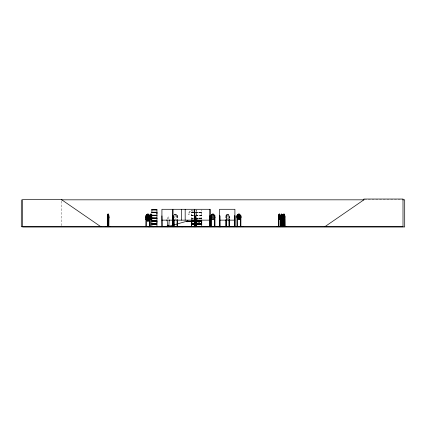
<?xml version="1.0" encoding="UTF-8"?>
<svg xmlns="http://www.w3.org/2000/svg" width="426" height="426" viewBox="0 0 426 426"><rect width="100%" height="100%" fill="white"/><g stroke="black" fill="none" stroke-linecap="round" stroke-linejoin="round"><path stroke-width="0.32" stroke-dasharray="2.13 1.6" d="M191.503 213.937L191.503 215.199L191.498 212.617L194.038 212.691M196.572 213.937C196.711 207.366 196.572 221.323 196.578 212.691M196.647 215.215L196.652 213.937M201.716 213.937L201.754 212.334L195.326 212.361M194.038 212.191L191.503 212.233L191.503 209.933M201.78 215.45L195.859 215.513M226.302 215.796L226.297 219.076M229.097 215.796L229.06 219.076M193.383 218.219L191.503 218.027M195.838 218.309L201.754 218.314L195.838 218.091L201.716 218.027M191.503 212.233L191.492 212.601M191.503 219.598L191.498 215.183L194.038 215.183M196.578 209.784L196.62 212.334L196.652 209.933M227.085 214.193L226.515 217.175L227.276 218.197L228.038 218.197L228.783 217.175L228.219 214.193L227.085 214.193L225.972 215.886L226.371 215.886L226.371 219.076M201.764 218.187L195.827 218.219M201.764 212.521L195.326 212.515M198.788 218.469L199.576 218.469M227.09 219.31L225.913 217.59L225.913 215.87L227.09 214.145M228.24 219.31L229.417 217.59L228.261 219.31L227.069 219.31M174.894 214.145L173.606 215.87L174.91 214.145L176.22 214.145L177.514 215.87L177.498 217.59L176.21 219.31L174.894 219.31L173.606 217.59M198.596 223.038L199.89 222.021M191.482 218.213L193.377 218.325M198.154 222.66L199.847 221.999M227.069 214.145L228.261 214.145L229.417 215.87L229.023 215.886L229.135 219.076M364.555 199.826L402.069 199.826M195.305 212.191L201.722 212.191L201.722 209.784M191.466 212.361L194.038 212.361M191.466 212.515L194.038 212.515M195.305 212.691L201.722 212.691L201.77 215.386M195.422 213.916L195.992 213.916M176.199 214.193L174.916 214.193L174.293 217.175L175.145 218.197L175.991 218.197L176.833 217.175L176.833 215.886L176.199 214.193L177.472 215.886L177.056 215.886M195.832 215.183L201.722 215.183M191.466 215.359L193.372 215.359M195.859 215.359L201.764 215.354M191.466 215.513L194.038 215.513M191.498 215.689L193.383 215.689M195.832 215.689L201.722 215.689L201.716 220.727M225.913 215.87L225.982 219.076M229.374 219.076L229.417 215.87M191.503 218.469L193.383 218.469M195.822 218.469L201.716 218.469M191.705 219.262L193.526 219.305M195.949 219.305L198.378 219.305M191.705 219.347L192.099 219.262M229.396 215.87L229.449 219.076M226.057 215.886L226.057 219.076M198.378 222.926L198.378 223.293M196.652 219.598L196.62 215.54L196.572 220.727M177.402 215.886L177.45 219.076M177.088 215.742L177.056 219.076M61.781 201.136L61.781 226.084M193.713 210.955A3.419 3.419 0 0 0 188.585 213.916L188.015 213.916L188.835 214.709L189.666 213.916L189.091 213.916A2.854 2.854 0 0 1 193.377 211.445M167.008 219.257A1.358 1.358 0 0 1 167.503 218.756L167.503 217.292A0.676 0.676 0 0 1 168.185 216.616A0.676 0.676 0 0 1 168.861 217.292L168.861 218.756A1.358 1.358 0 0 1 169.362 219.257M227.457 214.416L227.09 216.642L227.835 217.308L228.224 215.886L227.835 214.416L227.457 214.416M175.347 214.416L174.937 216.642L175.773 217.308L176.204 215.886L175.773 214.416L175.336 214.416"/><path stroke-width="0.64" d="M156.938 222.478L156.938 221.227L151.864 221.227M156.938 213.937L156.938 212.691L151.864 212.691M201.716 222.478L201.716 221.227L191.498 221.227M171.002 226.536L178.127 226.536M207.915 226.536L214.512 226.456M107.624 215.796L107.586 226.738M108.784 215.796L108.699 226.738L108.657 226.344M278.679 226.738L278.62 215.753M280.111 215.796L280.106 226.738M280.91 215.732L280.904 226.738L280.936 215.753M282.385 226.738L282.395 215.753M283.189 226.738L283.104 215.875M284.6 226.738L284.611 215.753M146.331 215.822L146.251 226.738M149.574 215.865L149.59 226.738M214.619 215.822L214.512 226.738M237.325 215.822L236.931 215.886L236.978 226.738M108.103 214.416C107.411 218.65 109.232 217.244 108.06 214.416M168.217 225.343L168.297 225.583M151.816 218.149L156.949 218.197M151.853 226.637L151.853 219.076M196.599 226.696L196.652 224.225M107.948 214.193L107.714 217.175L108.028 218.197L108.342 218.197L108.651 215.886L108.422 214.193L107.906 214.193M105.446 226.536L110.707 226.536M281.346 214.193L281.048 217.175L281.448 218.197L281.842 218.197L282.236 217.175L282.236 215.886L281.937 214.193L281.346 214.193L280.734 217.59L281.373 219.31L281.991 219.31L282.571 217.574L281.948 214.145L281.336 214.145L280.75 215.886L280.846 226.707M284.153 214.193L284.446 217.175L284.057 218.197L283.657 218.197L283.258 215.886L283.556 214.193L284.19 214.193M150.884 214.416L150.628 216.642L151.155 217.308L151.427 215.886L151.155 214.416L150.852 214.416M278.806 226.738L278.732 215.886L279.041 214.193L279.685 214.193M282.566 226.733L282.555 215.87L281.937 214.193M284.584 215.732L284.909 215.886L284.877 226.738L284.744 218.437M276.708 226.536L286.698 226.536M280.255 226.733L280.233 226.344M280.34 226.707L280.42 226.344L280.095 226.344M161.907 226.685L161.933 209.288L172.791 209.288L172.754 226.717M148.062 226.707L156.949 226.632L156.944 224.225L151.864 224.225M107.474 226.344L107.453 226.738L107.421 215.87L107.943 214.145M108.385 219.31L108.907 217.59L108.428 219.31L107.9 219.31M193.356 226.707L196.274 226.738M220.998 226.707L218.091 226.712M221.003 226.536L218.107 226.685L221.025 226.738M238.256 215.886L238.688 214.416L239.135 214.416L239.588 216.642L239.135 217.308L238.688 217.308L238.256 216.642M284.861 226.707L284.808 215.87L284.201 214.145L283.546 214.145L282.944 215.87L282.986 217.59L283.546 219.31L284.201 219.31C285.058 217.697 284.957 215.812 284.163 214.145M283.588 214.145L282.965 215.886L283.301 215.886M281.937 219.268L282.592 217.59M284.163 219.31L284.786 217.574M224.891 226.536L230.541 226.536M279.067 214.145L278.434 215.886L278.412 217.59L279.03 219.31L279.696 219.31L280.249 217.574M279.653 219.31L280.292 217.574M147.252 214.193L146.581 215.886L146.581 217.175L147.476 218.197L148.37 218.197L149.249 217.175L149.249 215.886L148.589 214.193L147.252 214.193L145.916 215.886L145.884 226.738M172.903 226.707L172.929 226.344M212.26 214.193L211.589 215.886L211.589 217.175L212.483 218.197L213.378 218.197L214.257 217.175L214.257 215.886L213.596 214.193L212.26 214.193L210.923 215.886L210.934 226.738M238.251 214.193L237.58 215.886L237.58 217.175L238.475 218.197L239.364 218.197L240.248 217.175L240.248 215.886L239.582 214.193L238.246 214.193L236.915 215.886L236.867 217.59L238.23 219.31L239.604 219.31L240.967 217.59L240.967 215.87L239.604 214.145L238.225 214.145L236.867 215.87M214.582 215.865L214.922 215.886M240.605 215.844L240.919 215.886L240.876 226.738M236.851 226.685L236.893 226.344M150.612 219.31L149.787 217.574L149.76 215.87L150.612 214.145M149.819 215.886L150.623 214.193L150.224 217.175L150.761 218.197L151.294 218.197L151.821 217.175L151.821 215.886L151.427 214.193L150.586 214.193M150.575 219.31L151.438 219.31L151.96 218.139M151.438 219.31L151.981 218.165M148.589 219.268L149.925 217.574M149.925 219.299L148.589 220.993L147.252 220.993L145.916 219.299M149.968 219.315L148.61 221.035L147.231 221.035L145.873 219.315L145.873 215.87L147.231 214.145L148.61 214.145L149.968 215.87M213.596 219.268L214.928 217.574M214.976 217.59L213.618 219.31L212.239 219.31L210.875 217.59L210.875 215.87L212.239 214.145L213.618 214.145L214.976 215.87L214.965 226.738M239.582 219.268L240.919 217.574M167.322 226.419L167.168 225.855L167.413 226.733L187.855 220.95M168.696 226.733L168.936 226.738M169.09 226.733L169.202 225.855L169.042 226.419M196.178 220.593L196.86 219.992M324.793 226.738L363.9 199.826L363.9 199.033L403.001 199.033L403.001 226.738L21.3 226.738L21.3 199.826M167.056 226.733L169.218 226.643M210.833 226.712L210.891 226.344M211.344 226.738L211.333 215.833L210.934 215.886M237.293 215.881L237.341 226.738M150.037 215.886L149.526 215.886M61.28 199.826L364.102 199.826M402.703 199.826L404.7 199.826L404.7 226.967L22.674 226.967L22.674 199.315L61.781 199.315L61.781 199.826L100.882 226.738M151.864 209.683L156.949 209.683M151.864 209.784L156.949 209.773L156.938 212.191L151.864 212.191L151.864 209.784M151.869 209.933L156.938 209.933M151.832 212.361L156.981 212.361M151.832 212.515L156.981 212.515M107.9 214.145L108.428 214.145M150.575 214.145L151.438 214.145L151.981 215.295M279.03 214.145L279.696 214.145L280.292 215.886L280.308 226.738M279.477 214.416L279.238 214.416C278.37 217.995 280.319 217.99 279.44 214.416M283.993 214.416L283.753 214.416C282.901 217.995 284.813 217.984 283.95 214.416M151.864 215.183L156.944 215.183L156.944 212.691M151.832 215.359L156.981 215.359M151.832 215.513L156.981 215.513M151.864 215.689L156.944 215.689L156.944 218.091L151.869 218.027M150.016 215.732L150.011 226.712M278.577 215.732L278.572 226.707M282.358 215.732L282.694 215.886L282.667 226.738M107.421 215.87L107.943 219.31M146.256 215.865L145.926 215.886M149.76 215.87L149.835 226.738M280.313 215.87L278.412 215.87L278.79 215.886M280.734 215.87L281.085 215.886M107.608 215.886L107.309 215.886L107.309 226.738M108.715 215.886L108.907 217.59M161.933 215.886L162.141 226.738M172.791 215.886L172.589 226.738M172.967 215.886L173.334 215.886L173.377 226.738M194.682 215.886L194.315 215.886L194.272 226.738M194.81 215.886L195.167 215.886L195.199 226.738M209.88 215.886L210.263 215.886L210.263 226.738M219.555 215.886L219.917 215.886L219.944 226.738M280.074 215.886L280.42 215.886L280.436 226.738M149.76 217.59L150.623 219.268M278.412 217.59L279.067 219.31M280.734 217.59L281.384 219.268M283.002 217.574L283.588 219.31M151.864 218.091L156.949 218.096M151.864 218.314L156.949 218.325L156.938 220.727L151.864 220.727M151.869 218.469L156.938 218.469M161.933 220.146L172.791 220.146M172.967 220.146L194.682 220.146M194.81 220.146L210.162 220.146M219.555 220.146L234.912 220.146M191.498 220.727L201.722 220.727M151.832 220.902L156.981 220.902M191.466 220.902L194.038 220.902M194.703 220.902L201.759 220.902M151.832 221.057L156.981 221.057M191.466 221.057L194.038 221.057M194.703 221.057L201.759 221.057M187.855 221.195L191.247 221.195M187.855 221.424L191.247 221.424M191.599 221.536L192.051 221.536M191.599 221.653L192.051 221.653M191.705 222.883L191.988 222.883M191.705 222.968L192.099 222.968M195.949 222.926L197.163 222.926M192.099 223.251L191.705 223.293L192.099 223.336M195.949 223.293L197.163 223.293M151.864 223.725L156.944 223.725L156.944 221.227M191.498 223.725L201.722 223.725L201.722 221.227M151.832 223.895L156.981 223.895M191.466 223.895L194.038 223.895M194.703 223.895L201.759 223.895M151.832 224.049L156.981 224.049M191.466 224.049L194.038 224.049M194.703 224.049L201.759 224.049M191.498 224.225L201.722 224.225L201.722 226.632L189.794 226.696L201.716 226.563M107.277 226.344L107.608 226.344M108.55 226.344L108.87 226.738M145.884 226.344L146.336 226.344L146.336 226.738M150.048 226.344L149.505 226.344L149.505 226.738M278.466 226.344L278.822 226.344M280.766 226.344L281.117 226.344M282.374 226.344L282.731 226.344M283.333 226.344L282.976 226.344L282.992 226.738M284.584 226.344L284.941 226.344M146.336 226.456L153.781 226.738M184.048 226.515L185.72 226.738M236.441 226.738L233.544 226.515L236.478 226.712M237.341 226.456L240.509 226.456M156.938 226.563L148.083 226.738M236.457 226.531L233.581 226.712M240.983 226.707L240.962 226.344M177.03 226.712L177.099 219.715M196.178 222.074L196.86 222.66M283.066 226.712L283.002 215.886M210.923 217.574L212.26 219.268M145.916 217.574L147.252 219.268M151.4 214.145L151.96 215.322M278.732 217.175L279.142 218.197L279.547 218.197L279.946 217.175L279.648 214.193M279.653 214.145L280.249 215.886M108.385 214.145L108.891 215.886L108.848 226.738M108.38 214.193L108.848 215.886M283.141 226.717L283.136 219.076M283.301 217.798L283.317 226.738M282.534 218.437L282.513 226.738M281.085 217.798L281.107 226.738M278.498 215.886L278.476 226.738M243.06 226.738L243.06 226.403L161.63 226.403L161.63 226.738M242.266 226.403L242.266 226.738M240.594 226.344L240.594 226.738M240.52 215.742L240.509 226.738M239.604 214.145L239.604 219.31M238.23 214.145L238.23 219.31M237.261 226.344L237.261 226.738M234.998 226.738L235.014 215.886L234.651 215.886L234.651 226.738L234.625 226.344M234.848 226.344L234.864 226.738L234.912 209.288L219.555 209.288L219.555 226.738M234.753 215.886L234.721 226.738M229.486 226.344L229.486 226.738M229.449 219.715L229.449 226.738M229.374 219.715L229.326 226.738M229.135 219.715L229.183 226.738M229.06 219.715L229.097 226.738M229.023 226.344L229.023 226.738M226.371 219.715L226.403 226.738M226.297 219.715L226.328 226.738M226.238 226.344L226.249 226.738M226.115 226.344L226.105 226.738M226.057 219.715L226.02 226.738M225.982 219.715L225.982 226.738M219.816 215.886L219.843 226.738M219.768 226.344L219.757 226.738L219.656 215.886M219.528 226.344L219.528 226.738M214.88 226.344L214.88 226.738M214.597 226.344L214.597 226.738M211.259 226.344L211.259 226.738M210.194 226.738L210.162 209.288L194.81 209.288L194.804 226.738M210.066 226.344L210.061 226.738M210.002 215.886L210.018 226.738M209.88 209.288L209.88 226.738L209.842 226.344M196.727 221.105L196.727 221.547M196.578 224.225L196.578 226.632M195.065 215.886L195.097 226.738M195.023 226.344L194.97 226.738L194.906 215.886M194.725 226.344L194.719 226.738M194.639 226.738L194.682 209.288L172.967 209.288L172.961 226.738M194.357 226.344L194.357 226.738M191.705 219.715L191.684 226.738M191.599 221.089L191.599 226.738M191.247 220.998L191.247 221.621M187.855 220.801L187.855 221.818M186.95 220.801L186.95 221.818M185.177 209.288L185.177 220.146M183.079 226.738L181.407 226.738M181.444 209.288L181.444 220.146M177.488 226.344L177.488 226.738M177.45 219.715L177.413 226.738M177.354 226.344L177.349 226.738M177.147 226.344L177.152 226.738M177.014 226.344L177.014 226.738M173.909 226.344L173.92 226.738M173.659 219.715L173.707 226.738M173.616 219.715L173.648 226.738M173.297 226.344L173.291 226.738M173.153 226.344L173.132 226.738L173.11 215.886M168.494 226.419L168.494 225.232L167.871 225.232L167.871 226.419M162.423 226.403L162.423 226.738M162.098 226.344L162.098 226.738M161.96 226.344L161.955 226.738M152.189 226.344L152.21 226.738M152.098 226.344L152.098 226.738M152.023 226.344L152.029 226.738M151.965 226.344L151.938 226.738M149.925 215.886L149.925 226.738M149.766 226.344L149.766 226.738M149.68 219.715L149.68 226.738M145.969 226.344L145.969 226.738M108.582 217.159L108.566 226.738M169.543 219.933A1.358 1.358 0 0 1 169.143 220.892L168.861 226.126L167.503 226.126L167.226 220.892A1.358 1.358 0 0 1 166.827 219.933M281.538 214.416C280.649 218.581 282.907 217.329 281.538 214.416M146.911 217.026L147.63 218.33L146.879 219.672L147.859 218.57C148.227 220.375 149.691 219.704 148.099 218.32C149.457 217.063 148.365 216.323 147.875 218.064L146.911 217.026M147.689 214.416L147.258 216.642L147.689 217.308L148.136 217.308L148.589 215.886L148.136 214.416L147.689 214.416M147.689 216.136L147.258 218.362L147.689 219.033L148.136 219.033L148.589 217.606L148.136 216.136L147.689 216.136M212.696 214.416L212.265 216.642L212.696 217.308L213.144 217.308L213.596 215.886L213.144 214.416L212.696 214.416M147.252 215.913L146.581 217.606L146.581 218.9L147.476 219.922L148.37 219.922L149.249 218.9L149.249 217.606L148.589 215.913L147.252 215.913M174.021 226.717L173.962 219.715L174.021 226.717M147.231 215.87L145.873 217.59L147.231 219.31L148.61 219.31L149.968 217.59L148.61 215.87L147.231 215.87"/></g></svg>
